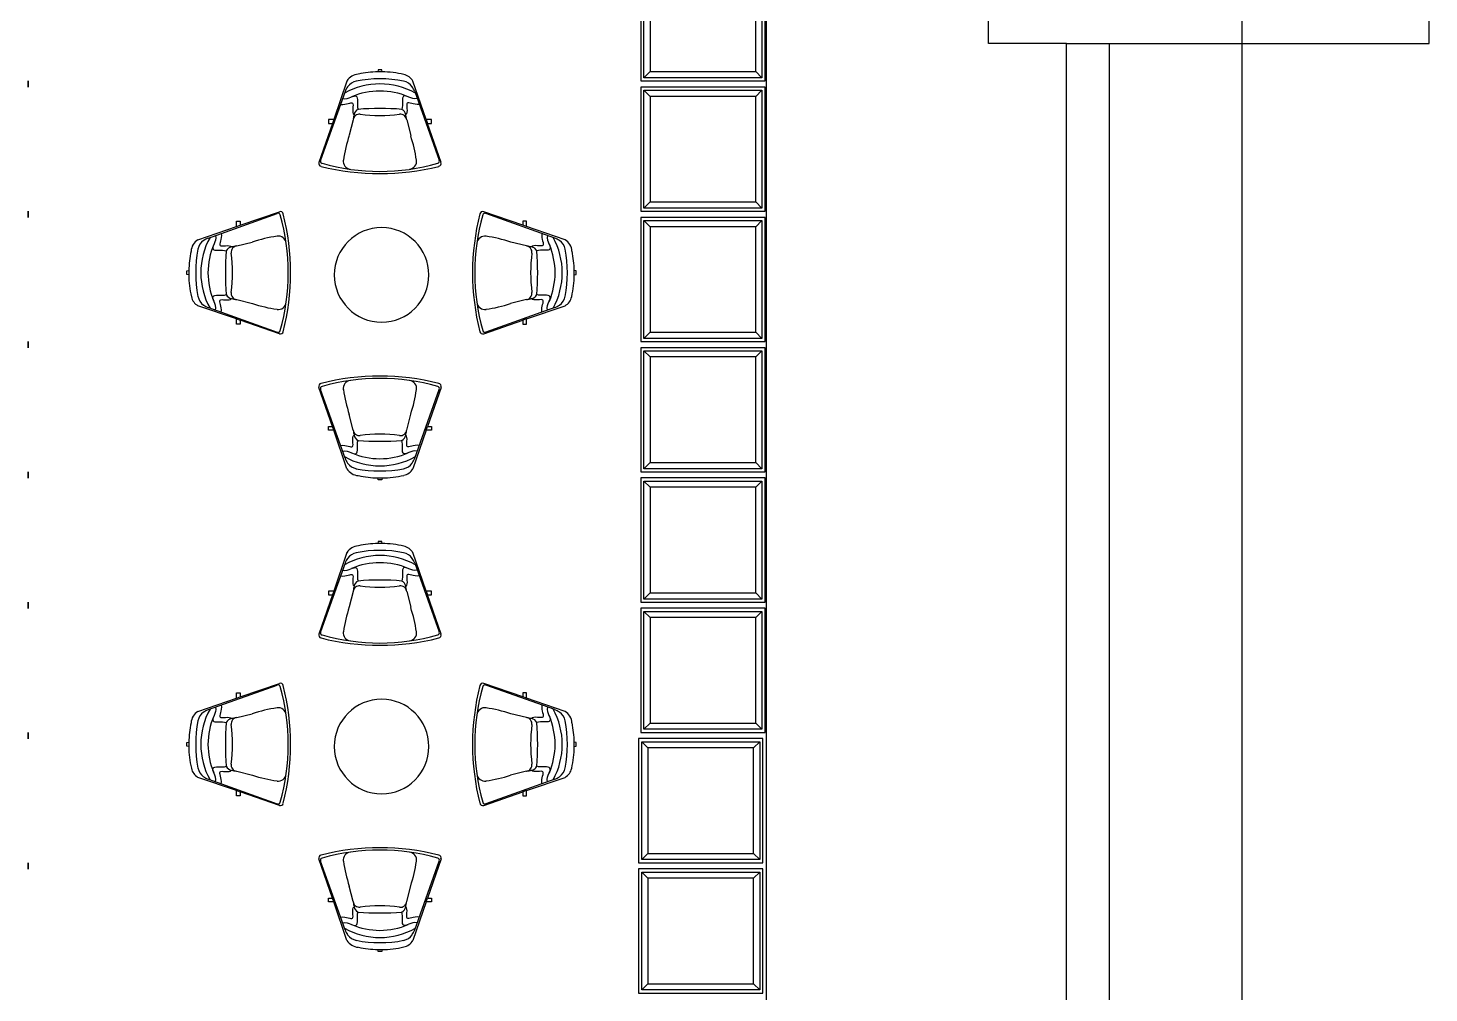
# Model space of a CAD drawing. Header units: inches. Extents: x -3 to 209, y -384 to 20.
# Drawn here: x 177.2 to 188.48, y -272.89 to -265.11 of the extents above; entities that cross this region are included whole.
import ezdxf

# ---------------------------------------------------------------- set-up
doc = ezdxf.new("R2010")
doc.units = ezdxf.units.IN
doc.header["$MEASUREMENT"] = 0
for name, color, linetype, lineweight in [('A-DETL', 253, 'Continuous', 9), ('A-FLOR', 253, 'Continuous', 9), ('I-FURN', 253, 'Continuous', 9), ('I-FURN-PNLS', 253, 'Continuous', 9), ('L-SITE', 253, 'Continuous', 9), ('S-GRID', 253, 'Continuous', 9)]:
    doc.layers.add(name, color=color, linetype=linetype, lineweight=lineweight)
doc.layers.add('A-WALL', color=253, linetype='Continuous')
doc.layers.add('NFF-FURN', color=253, linetype='Continuous')

# ---------------------------------------------------------------- blocks, each defined once
blk = doc.blocks.new('20170303 - Modelo Est RT 16 Arpro CENTRAL_rvt-1-Borde De Placa SobreCubierta')
at = {"layer": 'A-FLOR', "linetype": 'ByBlock', "lineweight": -2}
for p, q in [((15.905, 5.895), (15.905, 5.845)), ((15.905, 5.845), (15.905, 5.895)), ((15.905, 4.845), (15.905, 4.795)), ((15.905, 4.795), (15.905, 4.845)), ((15.905, 3.795), (15.905, 3.745)), ((15.905, 3.745), (15.905, 3.795)), ((15.905, 2.745), (15.905, 2.695)), ((15.905, 2.695), (15.905, 2.745)), ((15.905, 1.695), (15.905, 1.645)), ((15.905, 1.645), (15.905, 1.695)), ((15.905, 0.645), (15.905, 0.595)), ((15.905, 0.595), (15.905, 0.645)), ((15.905, -0.405), (15.905, -0.455)), ((15.905, -0.455), (15.905, -0.405))]:
    blk.add_line(p, q, dxfattribs=at)
blk = doc.blocks.new('Seating-Lounge_Chair-Teknion-BBMC_Metropolitan-R2011 - Lounge Chair-922804-Borde De Placa SobreCubierta')
at = {"layer": 'I-FURN', "linetype": 'ByBlock', "lineweight": -2}
for p, q in [((-0.383, 0.015), (-0.492, 0.33)), ((-0.28, -0.242), (-0.478, 0.312)), ((0.28, -0.242), (0.478, 0.312)), ((0.492, 0.33), (0.383, 0.015)), ((0.216, -0.014), (0.248, 0.114)), ((-0.415, 0.015), (-0.383, 0.015)), ((-0.415, -0.016), (-0.415, 0.015)), ((-0.372, -0.016), (-0.383, 0.015)), ((-0.216, -0.014), (-0.247, 0.111)), ((0.372, -0.016), (0.383, 0.015)), ((0.383, 0.015), (0.415, 0.015)), ((0.415, 0.015), (0.415, -0.016)), ((-0.372, -0.016), (-0.415, -0.016)), ((-0.266, -0.326), (-0.372, -0.016)), ((0.372, -0.016), (0.266, -0.326)), ((0.415, -0.016), (0.372, -0.016)), ((-0.015, -0.416), (-0.017, -0.4)), ((0.015, -0.416), (-0.015, -0.416)), ((0.017, -0.4), (0.015, -0.416))]:
    blk.add_line(p, q, dxfattribs=at)
for centre, radius, start, end in [((-0.469, 0.338), 0.0241, 104.0498, 199), ((0, -1.535), 1.955, 75.9502, 104.0498), ((0, -1.298), 1.7, 74.0922, 105.9078), ((-0.23, 0.32), 0.0658, 97.7889, 187.7889), ((0.23, 0.32), 0.0658, 352.2111, 82.2111), ((0.469, 0.338), 0.0241, 341, 75.9502), ((-0.46, 0.319), 0.0195, 107.9097, 199.6651), ((0.746, 0.454), 1.05, 187.7889, 199.02), ((-0.746, 0.454), 1.05, 341.1446, 352.2111), ((0.46, 0.319), 0.0195, 340.3349, 72.0903), ((-0.166, -0.008), 0.0506, 186.4293, 277.5707), ((0.671, 0.144), 0.901, 190.3666, 192.7696), ((-0.152, -0.046), 0.0568, 190.1443, 244.8434), ((0, 1.981), 2.086, 265.1543, 274.8457), ((0, -1.257), 1.209, 82.49, 97.5707), ((0.166, -0.008), 0.0506, 261.0991, 353.5707), ((0.152, -0.046), 0.0568, 295.1566, 349.8557), ((-0.671, 0.144), 0.901, 347.2304, 349.6334), ((0, 0.341), 0.586, 247.077, 292.923), ((0, 0.28), 0.583, 240.7025, 299.2975), ((-0.137, -0.193), 0.151, 198.9113, 215.0887), ((-0.169, -0.269), 0.112, 210.3775, 267.1506), ((-0.168, -0.215), 0.113, 215.0887, 258.9113), ((0, 0.646), 0.99, 258.9113, 281.0887), ((0.168, -0.215), 0.113, 281.0887, 324.9113), ((0.169, -0.269), 0.112, 282.045, 329.6225), ((0.137, -0.193), 0.151, 324.9113, 341.0887), ((0.004, 0.462), 0.862, 258.0984, 268.6064), ((-0.001, -0.008), 0.392, 267.603, 272.679), ((0.004, 0.462), 0.862, 270.9183, 282.6323)]:
    blk.add_arc(centre, radius, start, end, dxfattribs=at)
for points, knots in [([(-0.317, -0.138), (-0.292, -0.135), (-0.249, -0.147), (-0.212, -0.156), (-0.219, -0.114), (-0.219, -0.061), (-0.208, -0.056)], [0, 0, 0, 0, 0.1221935, 0.2623978, 0.4124405, 0.5340575, 0.5340575, 0.5340575, 0.5340575]), ([(-0.301, -0.184), (-0.274, -0.176), (-0.227, -0.201), (-0.184, -0.213), (-0.18, -0.171), (-0.183, -0.116), (-0.176, -0.097)], [0, 0, 0, 0, 0.1414553, 0.2981065, 0.4572853, 0.5889724, 0.5889724, 0.5889724, 0.5889724]), ([(0.301, -0.184), (0.274, -0.176), (0.227, -0.201), (0.184, -0.213), (0.18, -0.171), (0.183, -0.116), (0.176, -0.097)], [0, 0, 0, 0, 0.1414553, 0.2981065, 0.4572853, 0.5889724, 0.5889724, 0.5889724, 0.5889724]), ([(0.317, -0.138), (0.292, -0.135), (0.249, -0.147), (0.212, -0.156), (0.219, -0.114), (0.219, -0.061), (0.208, -0.056)], [0, 0, 0, 0, 0.1221935, 0.2623978, 0.4124405, 0.5340575, 0.5340575, 0.5340575, 0.5340575])]:
    blk.add_open_spline(points, degree=3, knots=knots, dxfattribs=at)
blk = doc.blocks.new('Haworth_Compose-Table-Round - 30_ Diameter-923418-Borde De Placa SobreCubierta')
at = {"layer": 'I-FURN-PNLS', "linetype": 'ByBlock', "lineweight": -2}
for start, end in [(0, 180), (180, 0)]:
    blk.add_arc((0, -0.1397), 0.381, start, end, dxfattribs=at)
blk = doc.blocks.new('Seating-Lounge_Chair-Teknion-BBMC_Metropolitan-R2011 - Lounge Chair-918714-Borde De Placa SobreCubierta')
at = {"layer": 'I-FURN', "linetype": 'ByBlock', "lineweight": -2}
for p, q in [((-0.015, 0.416), (-0.017, 0.4)), ((0.015, 0.416), (-0.015, 0.416)), ((0.017, 0.4), (0.015, 0.416)), ((-0.28, 0.242), (-0.478, -0.312)), ((-0.266, 0.326), (-0.372, 0.016)), ((0.372, 0.016), (0.266, 0.326)), ((0.28, 0.242), (0.478, -0.312)), ((-0.372, 0.016), (-0.415, 0.016)), ((-0.415, 0.016), (-0.415, -0.015)), ((-0.372, 0.016), (-0.383, -0.015)), ((-0.216, 0.014), (-0.247, -0.111)), ((0.216, 0.014), (0.248, -0.114)), ((0.415, 0.016), (0.372, 0.016)), ((0.372, 0.016), (0.383, -0.015)), ((0.415, -0.015), (0.415, 0.016)), ((-0.383, -0.015), (-0.492, -0.33)), ((-0.415, -0.015), (-0.383, -0.015)), ((0.492, -0.33), (0.383, -0.015)), ((0.383, -0.015), (0.415, -0.015))]:
    blk.add_line(p, q, dxfattribs=at)
for centre, radius, start, end in [((-0.169, 0.269), 0.112, 92.8494, 149.6225), ((0, -0.646), 0.99, 78.9113, 101.0887), ((0.004, -0.462), 0.862, 91.3936, 101.9016), ((-0.001, 0.008), 0.392, 87.321, 92.397), ((0.004, -0.462), 0.862, 77.3677, 89.0817), ((0.169, 0.269), 0.112, 30.3775, 77.955), ((0, -0.28), 0.583, 60.7025, 119.2975), ((-0.137, 0.193), 0.151, 144.9113, 161.0887), ((-0.168, 0.215), 0.113, 101.0887, 144.9113), ((0, -0.341), 0.586, 67.077, 112.923), ((0.168, 0.215), 0.113, 35.0887, 78.9113), ((0.137, 0.193), 0.151, 18.9113, 35.0887), ((-0.166, 0.008), 0.0506, 82.4293, 173.5707), ((0.671, -0.144), 0.901, 167.2304, 169.6334), ((-0.152, 0.046), 0.0568, 115.1566, 169.8557), ((0, -1.981), 2.086, 85.1543, 94.8457), ((0, 1.257), 1.209, 262.4293, 277.51), ((0.166, 0.008), 0.0506, 6.4293, 98.9009), ((0.152, 0.046), 0.0568, 10.1443, 64.8434), ((-0.671, -0.144), 0.901, 10.3666, 12.7696), ((0.746, -0.454), 1.05, 160.98, 172.2111), ((-0.746, -0.454), 1.05, 7.7889, 18.8554), ((-0.469, -0.338), 0.0241, 161, 255.9502), ((-0.46, -0.319), 0.0195, 160.3349, 252.0903), ((0, 1.298), 1.7, 254.0922, 285.9078), ((-0.23, -0.32), 0.0658, 172.2111, 262.2111), ((0.23, -0.32), 0.0658, 277.7889, 7.7889), ((0.46, -0.319), 0.0195, 287.9097, 19.6651), ((0.469, -0.338), 0.0241, 284.0498, 19), ((0, 1.535), 1.955, 255.9502, 284.0498)]:
    blk.add_arc(centre, radius, start, end, dxfattribs=at)
for points, knots in [([(-0.317, 0.138), (-0.292, 0.135), (-0.249, 0.147), (-0.212, 0.156), (-0.219, 0.114), (-0.219, 0.061), (-0.208, 0.056)], [0, 0, 0, 0, 0.1221935, 0.2623978, 0.4124405, 0.5340575, 0.5340575, 0.5340575, 0.5340575]), ([(-0.301, 0.184), (-0.274, 0.176), (-0.227, 0.201), (-0.184, 0.213), (-0.18, 0.171), (-0.183, 0.116), (-0.176, 0.097)], [0, 0, 0, 0, 0.1414553, 0.2981065, 0.4572853, 0.5889724, 0.5889724, 0.5889724, 0.5889724]), ([(0.301, 0.184), (0.274, 0.176), (0.227, 0.201), (0.184, 0.213), (0.18, 0.171), (0.183, 0.116), (0.176, 0.097)], [0, 0, 0, 0, 0.1414553, 0.2981065, 0.4572853, 0.5889724, 0.5889724, 0.5889724, 0.5889724]), ([(0.317, 0.138), (0.292, 0.135), (0.249, 0.147), (0.212, 0.156), (0.219, 0.114), (0.219, 0.061), (0.208, 0.056)], [0, 0, 0, 0, 0.1221935, 0.2623978, 0.4124405, 0.5340575, 0.5340575, 0.5340575, 0.5340575])]:
    blk.add_open_spline(points, degree=3, knots=knots, dxfattribs=at)
blk = doc.blocks.new('Drewza039s_Parametric_Planter_5378 - Drewza039s_Parametric_Planter_5378-V167-Borde De Placa SobreCubierta')
at = {"layer": 'L-SITE', "linetype": 'ByBlock', "lineweight": -2}
for p, q in [((0.515, 0.4825), (-0.485, 0.4825)), ((-0.485, 0.4825), (-0.485, -0.5175)), ((-0.485, 0.4825), (-0.485, -0.5175)), ((0.515, 0.4825), (-0.485, 0.4825)), ((-0.46, -0.4925), (-0.46, 0.4575)), ((-0.46, 0.4575), (0.49, 0.4575)), ((-0.41, 0.4075), (-0.46, 0.4575)), ((0.49, 0.4575), (0.44, 0.4075)), ((0.49, 0.4575), (0.49, -0.4925)), ((0.515, -0.5175), (0.515, 0.4825)), ((0.515, -0.5175), (0.515, 0.4825)), ((-0.41, 0.4075), (-0.41, -0.4425)), ((0.44, 0.4075), (-0.41, 0.4075)), ((0.44, -0.4425), (0.44, 0.4075)), ((-0.41, -0.4425), (-0.46, -0.4925)), ((-0.41, -0.4425), (0.44, -0.4425)), ((0.44, -0.4425), (0.49, -0.4925)), ((-0.485, -0.5175), (0.515, -0.5175)), ((-0.485, -0.5175), (0.515, -0.5175)), ((0.49, -0.4925), (-0.46, -0.4925))]:
    blk.add_line(p, q, dxfattribs=at)
blk = doc.blocks.new('CB TEC 23-03-2017')
at = {"layer": 'A-DETL', "linetype": 'ByBlock', "lineweight": -2}
for p, q in [((275.354, 5575.621), (275.354, 5560.941)), ((277.144, 5572.771), (277.144, 5573.571)), ((277.774, 5572.771), (277.144, 5572.771)), ((277.774, 5561.571), (277.774, 5572.771))]:
    blk.add_line(p, q, dxfattribs=at)
at = {"layer": 'A-FLOR', "linetype": 'ByBlock', "lineweight": -2}
for p, q in [((280.694, 5572.771), (280.694, 5587.121)), ((277.774, 5572.771), (280.694, 5572.771))]:
    blk.add_line(p, q, dxfattribs=at)
at = {"layer": 'A-WALL', "linetype": 'ByBlock', "lineweight": -2}
blk.add_line((278.116, 5572.771), (278.116, 5561.571), dxfattribs=at)
at = {"layer": 'S-GRID', "linetype": 'ByBlock', "lineweight": -2}
blk.add_line((279.187, 5595.822), (279.187, 5538.628), dxfattribs=at)
at = {"linetype": 'ByBlock', "lineweight": -2}
blk.add_blockref('20170303 - Modelo Est RT 16 Arpro CENTRAL_rvt-1-Borde De Placa SobreCubierta', (253.504, 5566.575), dxfattribs=at)
at = {"layer": 'I-FURN', "linetype": 'ByBlock', "lineweight": -2}
for name, p in [('Seating-Lounge_Chair-Teknion-BBMC_Metropolitan-R2011 - Lounge Chair-918714-Borde De Placa SobreCubierta', (272.243, 5572.143)), ('Seating-Lounge_Chair-Teknion-BBMC_Metropolitan-R2011 - Lounge Chair-922804-Borde De Placa SobreCubierta', (272.243, 5569.671)), ('Seating-Lounge_Chair-Teknion-BBMC_Metropolitan-R2011 - Lounge Chair-918714-Borde De Placa SobreCubierta', (272.243, 5568.343)), ('Seating-Lounge_Chair-Teknion-BBMC_Metropolitan-R2011 - Lounge Chair-922804-Borde De Placa SobreCubierta', (272.243, 5565.871))]:
    blk.add_blockref(name, p, dxfattribs=at)
for name, p, rotation in [('Seating-Lounge_Chair-Teknion-BBMC_Metropolitan-R2011 - Lounge Chair-922804-Borde De Placa SobreCubierta', (271.103, 5570.924), 269.9999999999996), ('Seating-Lounge_Chair-Teknion-BBMC_Metropolitan-R2011 - Lounge Chair-918714-Borde De Placa SobreCubierta', (273.409, 5570.924), 270.0000000000004), ('Seating-Lounge_Chair-Teknion-BBMC_Metropolitan-R2011 - Lounge Chair-922804-Borde De Placa SobreCubierta', (271.103, 5567.124), 269.9999999999996), ('Seating-Lounge_Chair-Teknion-BBMC_Metropolitan-R2011 - Lounge Chair-918714-Borde De Placa SobreCubierta', (273.409, 5567.124), 270.0000000000004)]:
    blk.add_blockref(name, p, dxfattribs=dict(at, rotation=rotation))
at = {"layer": 'I-FURN-PNLS', "linetype": 'ByBlock', "lineweight": -2, "rotation": 269.9999999999996}
for p in [(272.396, 5570.907), (272.396, 5567.107)]:
    blk.add_blockref('Haworth_Compose-Table-Round - 30_ Diameter-923418-Borde De Placa SobreCubierta', p, dxfattribs=at)
at = {"layer": 'L-SITE', "linetype": 'ByBlock', "lineweight": -2}
for p in [(274.83, 5572.988), (274.83, 5571.938), (274.83, 5570.888), (274.83, 5569.838), (274.83, 5568.788), (274.83, 5567.738), (274.812, 5566.688), (274.812, 5565.638)]:
    blk.add_blockref('Drewza039s_Parametric_Planter_5378 - Drewza039s_Parametric_Planter_5378-V167-Borde De Placa SobreCubierta', p, dxfattribs=at)

msp = doc.modelspace()

# ---------------------------------------------------------------- block references
at = {"layer": 'NFF-FURN'}
msp.add_blockref('CB TEC 23-03-2017', (-92.209, -5838.01), dxfattribs=at)

doc.saveas('drawing.dxf')
